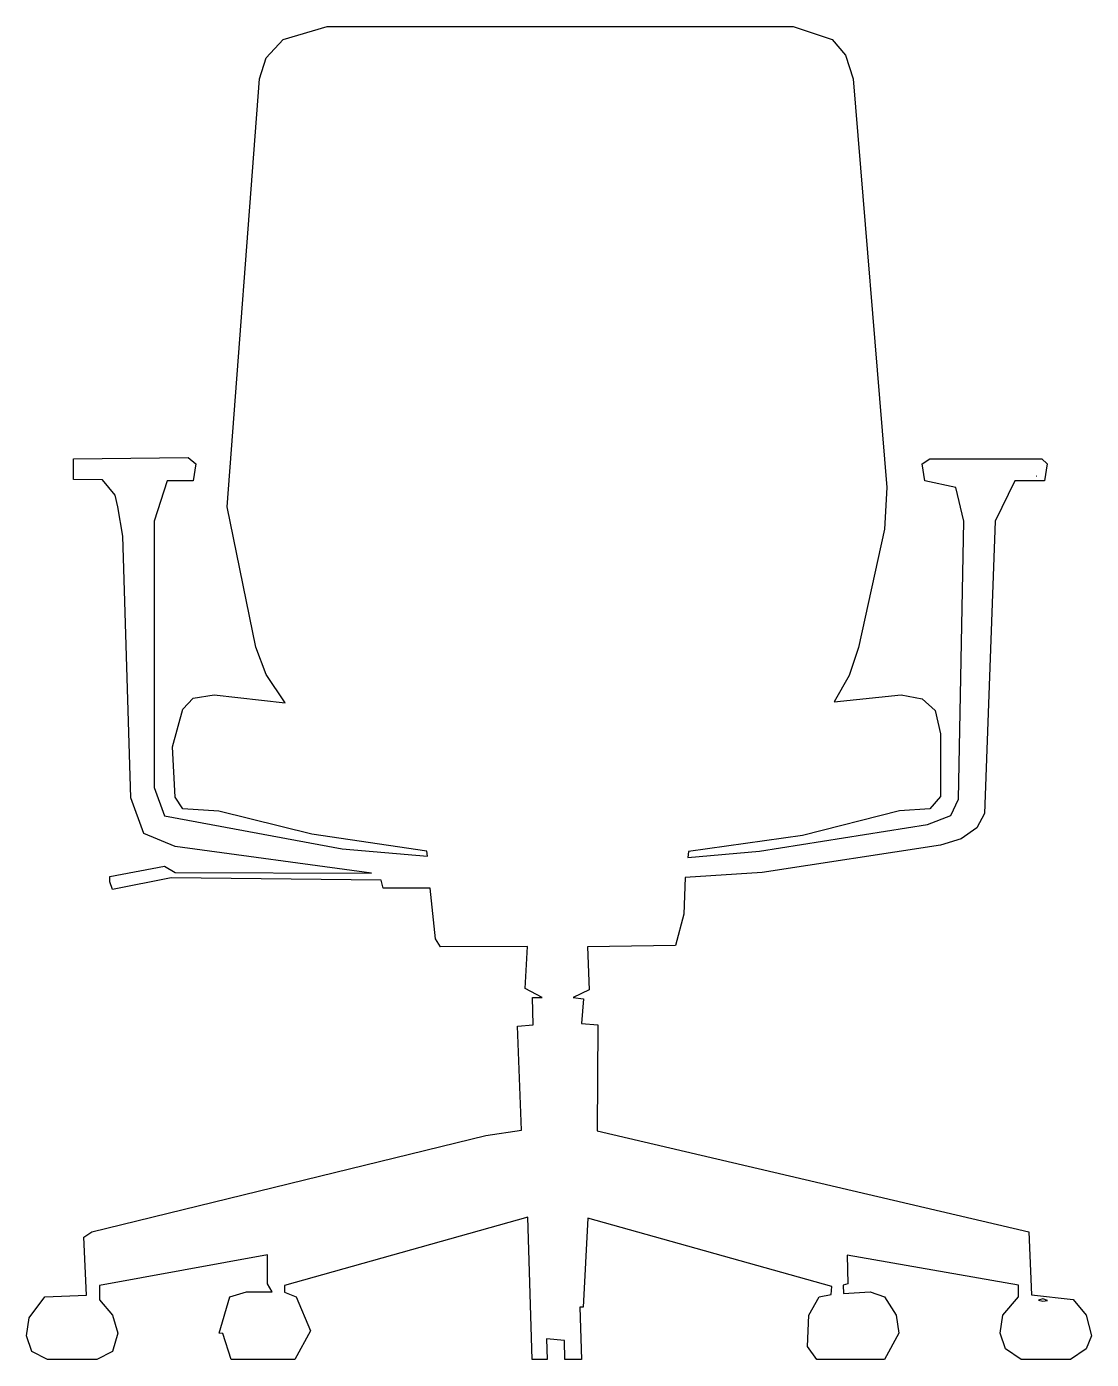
# Model space of a CAD drawing. Header units: millimetres. Extents: x -439 to 439, y 0 to 1100.
import ezdxf

# ---------------------------------------------------------------- set-up
doc = ezdxf.new("R2010")
doc.units = ezdxf.units.MM
doc.layers.add('ALMOND-DRAW-PROFILE', color=7, linetype='Continuous', lineweight=25)

msp = doc.modelspace()

# ---------------------------------------------------------------- linework, layer by layer
at = {"layer": 'ALMOND-DRAW-PROFILE'}
for points in [[(-437.21, 34.38), (-424.32, 51.56), (-389.94, 52.99), (-392.09, 100.98), (-385.64, 105.27), (-60.42, 184.77), (-31.02, 189.06), (-34.37, 275), (-21.24, 276.13), (-21.75, 298.63), (-13.89, 298.63), (-27.8, 306.15), (-25.91, 340.81), (-97.75, 340.53), (-102.05, 346.97), (-106.31, 388.87), (-145.02, 388.87), (-146.74, 395.57), (-320.15, 397.45), (-368.46, 387.79), (-370.61, 394.24), (-370.61, 398.54), (-325.49, 407.13), (-316.89, 401.76), (-154.65, 401.42), (-316.89, 423.24), (-342.68, 433.98), (-353.42, 463.53), (-359.86, 679.44), (-364.16, 703.61), (-366.31, 713.28), (-376.84, 725.91), (-400.68, 726.17), (-400.68, 743.36), (-306.15, 744.43), (-299.71, 739.06), (-301.86, 725.1), (-323.34, 725.1), (-334.08, 691.8), (-334.08, 472.12), (-325.49, 448.49), (-179.02, 421.38), (-108.62, 415.41), (-109.03, 419.48), (-204.1, 433.45), (-280.88, 452.51), (-310.45, 454.39), (-316.89, 464.06), (-319.04, 505.69), (-310.45, 536.64), (-301.86, 545.79), (-284.67, 548.61), (-226.11, 541.8), (-241.7, 565.37), (-250.29, 587.87), (-273.93, 703.61), (-247.07, 1057.03), (-241.7, 1074.22), (-227.73, 1089.26), (-191.21, 1100), (193.36, 1100), (225.59, 1089.26), (236.33, 1076.37), (242.77, 1057.03), (270.7, 719.73), (268.55, 685.35), (247.07, 587.6), (239.55, 564.5), (226.97, 542.69), (282.52, 548.44), (299.71, 545.17), (310.45, 535.5), (314.75, 516.3), (314.75, 464.6), (306.15, 454.39), (280.96, 452.82), (200.88, 432.37), (106.92, 419.16), (106.25, 414.13), (165.43, 419.48), (304, 441.5), (323.34, 449.02), (329.79, 462.45), (334.08, 691.8), (327.64, 719.73), (301.86, 725.1), (299.71, 739.06), (306.15, 743.36), (398.54, 743.36), (402.83, 739.06), (400.68, 725.1), (376.34, 725.1), (359.86, 691.8), (351.27, 450.63), (344.82, 438.82), (331.93, 429.69), (314.75, 424.32), (167.58, 401.76), (104.18, 397.67), (103.13, 367.38), (96.14, 341.6), (23.62, 340.53), (24.98, 305.08), (11.77, 298.6), (20.28, 297.56), (18.49, 277.12), (32.09, 276.07), (31.6, 188.69), (387.79, 105.27), (389.94, 53.35), (424.32, 49.41), (435.06, 36.52), (439.36, 19.34), (435.06, 8.59), (422.17, 0), (381.35, 0), (368.46, 8.59), (364.16, 21.48), (366.31, 36.52), (379.2, 51.56), (379.2, 61.23), (237.82, 86.02), (238.48, 62.3), (234.48, 61.16), (234.86, 54.35), (256.74, 55.86), (268.55, 51.56), (278.22, 36.52), (280.37, 21.48), (268.55, 0), (212.7, 0), (205.18, 10.74), (206.25, 36.52), (214.84, 51.56), (224.58, 53.51), (225.09, 60.16), (23.73, 116.62), (19.87, 42.97), (17.27, 42.97), (18.53, 0), (4.83, 0), (4.54, 15.52), (-10.44, 16.98), (-9.74, 0), (-22.02, 0), (-25.79, 117.45), (-226.66, 60.87), (-226.66, 55.43), (-216.99, 51.56), (-205.18, 23.63), (-218.07, 0), (-270.7, 0), (-277.49, 21.43), (-280.37, 21.48), (-271.78, 51.56), (-257.81, 55.86), (-236.81, 55.86), (-240.62, 62.3), (-240.62, 86.26), (-379.2, 61.02), (-379.2, 49.05), (-368.46, 36.52), (-364.16, 21.48), (-368.46, 6.45), (-381.35, 0), (-422.17, 0), (-435.06, 6.45), (-439.36, 19.34)], [(394.23, 728.85), (394.24, 728.86), (394.17, 728.84)], [(395.78, 48.97), (399.24, 47.98), (403.26, 48.55), (399.39, 49.84)]]:
    msp.add_lwpolyline(points, close=True, dxfattribs=at)

doc.saveas('drawing.dxf')
